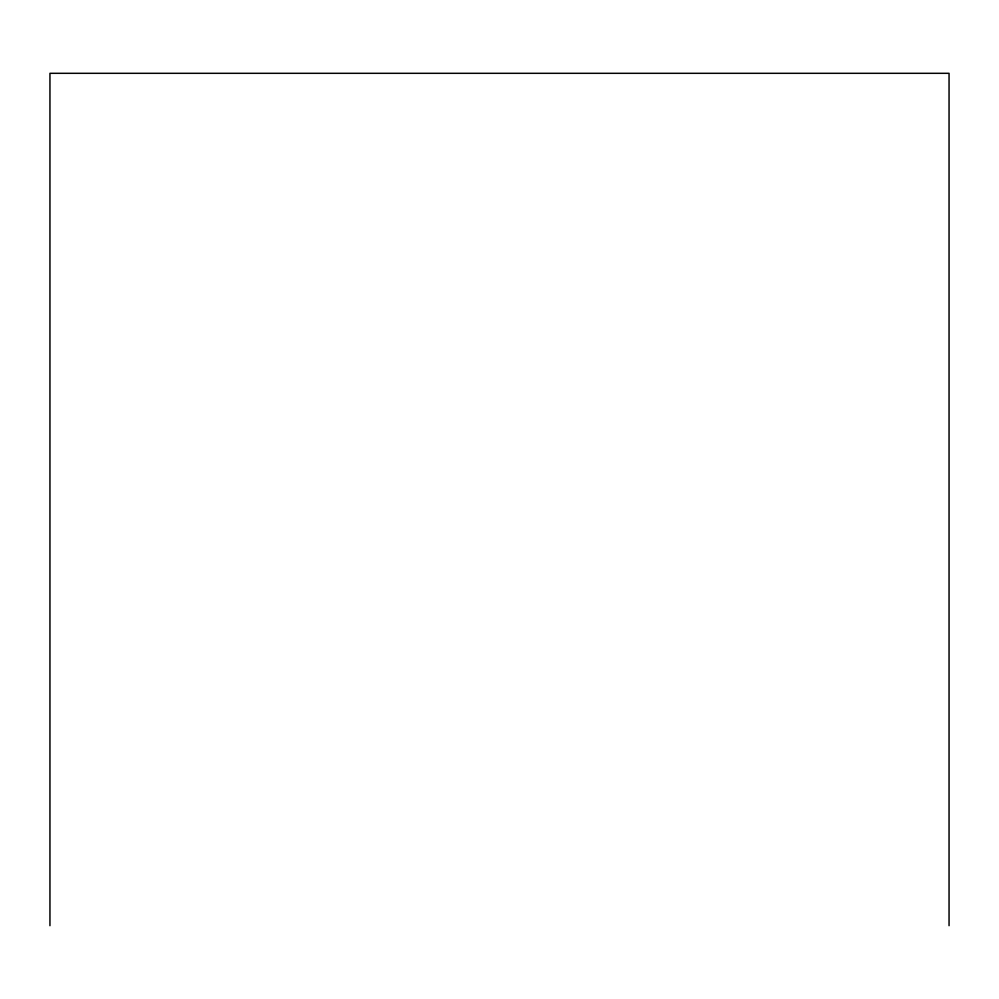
<?xml version="1.0" encoding="UTF-8"?>
<svg xmlns="http://www.w3.org/2000/svg" width="999" height="999" viewBox="0 0 999 999"><rect width="100%" height="100%" fill="white"/><g stroke="black" fill="none" stroke-linecap="round" stroke-linejoin="round"><path stroke-width="1.5" d="M949.05 925.686L949.05 73.314L49.95 73.314L49.95 925.686"/></g></svg>
